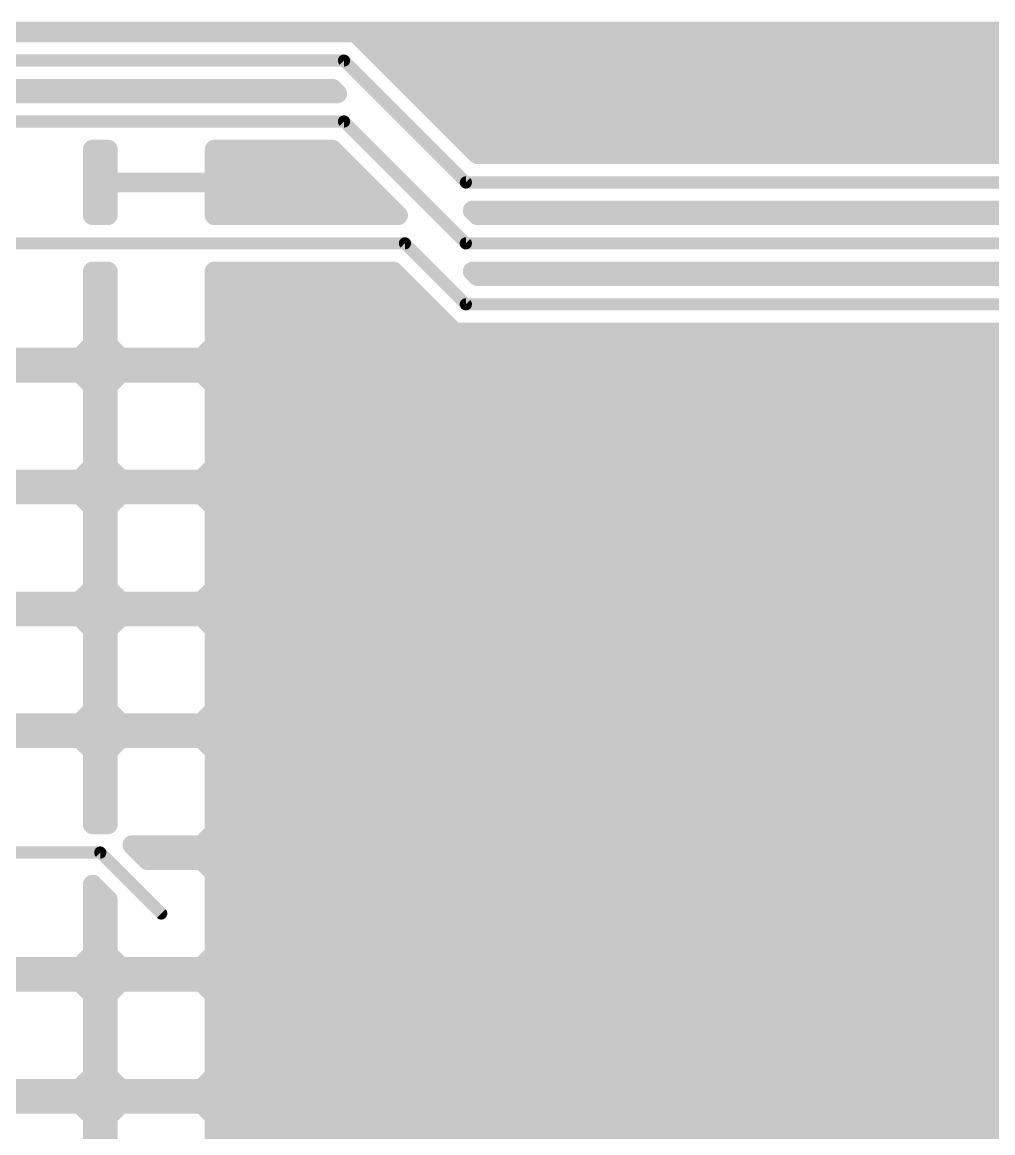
# Model space of a CAD drawing. Extents: x 1 to 104, y 1 to 74.
# Drawn here: x 63.14 to 83.37, y 33.53 to 56.68 of the extents above; entities that cross this region are included whole.
import ezdxf

# ---------------------------------------------------------------- set-up
doc = ezdxf.new("R2010")
doc.units = 0
doc.layers.add('16', color=174, linetype='CONTINUOUS')

msp = doc.modelspace()

# ---------------------------------------------------------------- linework, layer by layer
at = {"layer": '16'}
for points, const_width in [([(60.8012, 56.4896), (103.4008, 56.4896)], 0.4064), ([(70.092, 56.4642), (60.8012, 56.4642)], 0.4064), ([(72.632, 53.9242), (70.092, 56.4642)], 0.4064), ([(70.473, 56.0832), (103.4008, 56.0832)], 0.4064), ([(59.69, 55.88), (69.85, 55.88)], 0.254), ([(69.85, 55.88), (72.39, 53.34)], 0.254), ([(70.8794, 55.6768), (103.4008, 55.6768)], 0.4064), ([(60.8012, 55.2958), (69.608, 55.2958)], 0.4064), ([(60.8012, 55.2704), (69.6334, 55.2704)], 0.4064), ([(69.608, 55.1942), (60.8012, 55.1942)], 0.4064), ([(69.608, 55.2958), (69.7096, 55.1942)], 0.4064), ([(69.7096, 55.1942), (69.608, 55.1942)], 0.4064), ([(71.2858, 55.2704), (103.4008, 55.2704)], 0.4064), ([(71.6922, 54.864), (103.4008, 54.864)], 0.4064), ([(60.96, 54.61), (69.85, 54.61)], 0.254), ([(69.85, 54.61), (72.39, 52.07)], 0.254), ([(72.0986, 54.4576), (103.4008, 54.4576)], 0.4064), ([(64.6112, 52.6542), (64.6112, 54.0258)], 0.4064), ([(64.6112, 54.0258), (64.9288, 54.0258)], 0.4064), ([(64.9288, 54.0258), (64.9288, 53.34)], 0.4064), ([(67.1512, 53.34), (67.1512, 54.0258)], 0.4064), ([(67.1512, 54.0258), (69.608, 54.0258)], 0.4064), ([(69.608, 54.0258), (70.9796, 52.6542)], 0.4064), ([(72.505, 54.0512), (97.9488, 54.0512)], 0.4064), ([(97.9488, 53.9242), (72.632, 53.9242)], 0.4064), ([(64.6112, 53.6448), (64.9288, 53.6448)], 0.4064), ([(67.1512, 53.6448), (69.989, 53.6448)], 0.4064), ([(64.9288, 53.34), (66.04, 53.34)], 0.4064), ([(66.04, 53.34), (64.9288, 53.34)], 0.4064), ([(64.9288, 53.34), (64.9288, 52.6542)], 0.4064), ([(66.04, 53.34), (66.04, 53.34)], 0.4064), ([(67.1512, 53.34), (66.04, 53.34)], 0.4064), ([(66.04, 53.34), (66.04, 53.34)], 0.4064), ([(66.04, 53.34), (67.1512, 53.34)], 0.4064), ([(67.1512, 52.6542), (67.1512, 53.34)], 0.4064), ([(64.6112, 53.2384), (64.9288, 53.2384)], 0.4064), ([(67.1512, 53.2384), (70.3954, 53.2384)], 0.4064), ([(72.39, 53.34), (99.06, 53.34)], 0.254), ([(64.6112, 52.832), (64.9288, 52.832)], 0.4064), ([(67.1512, 52.832), (70.8018, 52.832)], 0.4064), ([(64.9288, 52.6542), (64.6112, 52.6542)], 0.4064), ([(70.9796, 52.6542), (67.1512, 52.6542)], 0.4064), ([(72.632, 52.6542), (72.5304, 52.7558)], 0.4064), ([(72.5304, 52.7558), (97.9488, 52.7558)], 0.4064), ([(95.492, 52.6542), (72.632, 52.6542)], 0.4064), ([(71.12, 52.07), (60.96, 52.07)], 0.254), ([(72.39, 50.8), (71.12, 52.07)], 0.254), ([(72.39, 52.07), (95.25, 52.07)], 0.254), ([(64.6112, 49.9566), (64.6112, 51.4858)], 0.4064), ([(64.6112, 51.4858), (64.9288, 51.4858)], 0.4064), ([(64.9288, 51.4858), (64.9288, 49.9566)], 0.4064), ([(67.1512, 49.9566), (67.1512, 51.4858)], 0.4064), ([(67.1512, 51.4858), (70.878, 51.4858)], 0.4064), ([(70.878, 51.4858), (72.148, 50.2158)], 0.4064), ([(72.632, 51.3842), (72.5304, 51.4858)], 0.4064), ([(72.5304, 51.4858), (95.008, 51.4858)], 0.4064), ([(64.6112, 51.2064), (64.9288, 51.2064)], 0.4064), ([(67.1512, 51.2064), (71.1574, 51.2064)], 0.4064), ([(94.222, 51.3842), (72.632, 51.3842)], 0.4064), ([(64.6112, 50.8), (64.9288, 50.8)], 0.4064), ([(67.1512, 50.8), (71.5638, 50.8)], 0.4064), ([(93.98, 50.8), (72.39, 50.8)], 0.254), ([(64.6112, 50.3936), (64.9288, 50.3936)], 0.4064), ([(67.1512, 50.3936), (71.9702, 50.3936)], 0.4064), ([(72.148, 50.2158), (93.738, 50.2158)], 0.4064), ([(64.3434, 49.6888), (64.6112, 49.9566)], 0.4064), ([(64.6112, 49.9872), (64.9288, 49.9872)], 0.4064), ([(64.9288, 49.9566), (65.1966, 49.6888)], 0.4064), ([(66.8834, 49.6888), (67.1512, 49.9566)], 0.4064), ([(67.1512, 49.9872), (93.9666, 49.9872)], 0.4064), ([(50.2412, 49.5808), (94.373, 49.5808)], 0.4064), ([(62.6566, 49.6888), (64.3434, 49.6888)], 0.4064), ([(65.1966, 49.6888), (66.8834, 49.6888)], 0.4064), ([(64.3434, 49.3712), (62.6566, 49.3712)], 0.4064), ([(64.6112, 49.1034), (64.3434, 49.3712)], 0.4064), ([(65.1966, 49.3712), (64.9288, 49.1034)], 0.4064), ([(66.8834, 49.3712), (65.1966, 49.3712)], 0.4064), ([(67.1512, 49.1034), (66.8834, 49.3712)], 0.4064), ([(64.5402, 49.1744), (64.9998, 49.1744)], 0.4064), ([(67.0802, 49.1744), (94.6658, 49.1744)], 0.4064), ([(64.6112, 47.4166), (64.6112, 49.1034)], 0.4064), ([(64.9288, 49.1034), (64.9288, 47.4166)], 0.4064), ([(67.1512, 47.4166), (67.1512, 49.1034)], 0.4064), ([(64.6112, 48.768), (64.9288, 48.768)], 0.4064), ([(67.1512, 48.768), (94.6658, 48.768)], 0.4064), ([(64.6112, 48.3616), (64.9288, 48.3616)], 0.4064), ([(67.1512, 48.3616), (94.6658, 48.3616)], 0.4064), ([(64.6112, 47.9552), (64.9288, 47.9552)], 0.4064), ([(67.1512, 47.9552), (94.6658, 47.9552)], 0.4064), ([(64.6112, 47.5488), (64.9288, 47.5488)], 0.4064), ([(67.1512, 47.5488), (94.6658, 47.5488)], 0.4064), ([(64.3434, 47.1488), (64.6112, 47.4166)], 0.4064), ([(64.9288, 47.4166), (65.1966, 47.1488)], 0.4064), ([(66.8834, 47.1488), (67.1512, 47.4166)], 0.4064), ([(61.5442, 47.1424), (94.6658, 47.1424)], 0.4064), ([(62.6566, 47.1488), (64.3434, 47.1488)], 0.4064), ([(65.1966, 47.1488), (66.8834, 47.1488)], 0.4064), ([(64.3434, 46.8312), (62.6566, 46.8312)], 0.4064), ([(64.6112, 46.5634), (64.3434, 46.8312)], 0.4064), ([(65.1966, 46.8312), (64.9288, 46.5634)], 0.4064), ([(66.8834, 46.8312), (65.1966, 46.8312)], 0.4064), ([(67.1512, 46.5634), (66.8834, 46.8312)], 0.4064), ([(64.4386, 46.736), (65.1014, 46.736)], 0.4064), ([(66.9786, 46.736), (94.6658, 46.736)], 0.4064), ([(64.6112, 44.8766), (64.6112, 46.5634)], 0.4064), ([(64.9288, 46.5634), (64.9288, 44.8766)], 0.4064), ([(67.1512, 44.8766), (67.1512, 46.5634)], 0.4064), ([(64.6112, 46.3296), (64.9288, 46.3296)], 0.4064), ([(67.1512, 46.3296), (94.6658, 46.3296)], 0.4064), ([(64.6112, 45.9232), (64.9288, 45.9232)], 0.4064), ([(67.1512, 45.9232), (94.6658, 45.9232)], 0.4064), ([(64.6112, 45.5168), (64.9288, 45.5168)], 0.4064), ([(67.1512, 45.5168), (94.6658, 45.5168)], 0.4064), ([(64.6112, 45.1104), (64.9288, 45.1104)], 0.4064), ([(67.1512, 45.1104), (94.6658, 45.1104)], 0.4064), ([(64.3434, 44.6088), (64.6112, 44.8766)], 0.4064), ([(64.9288, 44.8766), (65.1966, 44.6088)], 0.4064), ([(66.8834, 44.6088), (67.1512, 44.8766)], 0.4064), ([(62.6566, 44.6088), (64.3434, 44.6088)], 0.4064), ([(64.4386, 44.704), (65.1014, 44.704)], 0.4064), ([(65.1966, 44.6088), (66.8834, 44.6088)], 0.4064), ([(66.9786, 44.704), (94.6658, 44.704)], 0.4064), ([(61.5442, 44.2976), (94.6658, 44.2976)], 0.4064), ([(64.3434, 44.2912), (62.6566, 44.2912)], 0.4064), ([(64.6112, 44.0234), (64.3434, 44.2912)], 0.4064), ([(65.1966, 44.2912), (64.9288, 44.0234)], 0.4064), ([(66.8834, 44.2912), (65.1966, 44.2912)], 0.4064), ([(67.1512, 44.0234), (66.8834, 44.2912)], 0.4064), ([(64.6112, 42.3366), (64.6112, 44.0234)], 0.4064), ([(64.9288, 44.0234), (64.9288, 42.3366)], 0.4064), ([(67.1512, 42.3366), (67.1512, 44.0234)], 0.4064), ([(64.6112, 43.8912), (64.9288, 43.8912)], 0.4064), ([(67.1512, 43.8912), (94.9826, 43.8912)], 0.4064), ([(64.6112, 43.4848), (64.9288, 43.4848)], 0.4064), ([(67.1512, 43.4848), (95.389, 43.4848)], 0.4064), ([(64.6112, 43.0784), (64.9288, 43.0784)], 0.4064), ([(67.1512, 43.0784), (95.7954, 43.0784)], 0.4064), ([(64.6112, 42.672), (64.9288, 42.672)], 0.4064), ([(67.1512, 42.672), (96.2018, 42.672)], 0.4064), ([(64.3434, 42.0688), (64.6112, 42.3366)], 0.4064), ([(64.5402, 42.2656), (64.9998, 42.2656)], 0.4064), ([(64.9288, 42.3366), (65.1966, 42.0688)], 0.4064), ([(66.8834, 42.0688), (67.1512, 42.3366)], 0.4064), ([(67.0802, 42.2656), (96.6082, 42.2656)], 0.4064), ([(62.6566, 42.0688), (64.3434, 42.0688)], 0.4064), ([(65.1966, 42.0688), (66.8834, 42.0688)], 0.4064), ([(61.5442, 41.8592), (97.0146, 41.8592)], 0.4064), ([(64.3434, 41.7512), (62.6566, 41.7512)], 0.4064), ([(64.6112, 41.4834), (64.3434, 41.7512)], 0.4064), ([(65.1966, 41.7512), (64.9288, 41.4834)], 0.4064), ([(66.8834, 41.7512), (65.1966, 41.7512)], 0.4064), ([(67.1512, 41.4834), (66.8834, 41.7512)], 0.4064), ([(64.6112, 39.9542), (64.6112, 41.4834)], 0.4064), ([(64.9288, 41.4834), (64.9288, 39.9542)], 0.4064), ([(67.1512, 39.7966), (67.1512, 41.4834)], 0.4064), ([(64.6112, 41.4528), (64.9288, 41.4528)], 0.4064), ([(67.1512, 41.4528), (97.421, 41.4528)], 0.4064), ([(64.6112, 41.0464), (64.9288, 41.0464)], 0.4064), ([(67.1512, 41.0464), (97.9488, 41.0464)], 0.4064), ([(64.6112, 40.64), (64.9288, 40.64)], 0.4064), ([(67.1512, 40.64), (99.06, 40.64)], 0.4064), ([(64.6112, 40.2336), (64.9288, 40.2336)], 0.4064), ([(67.1512, 40.2336), (97.9488, 40.2336)], 0.4064), ([(64.9288, 39.9542), (64.6112, 39.9542)], 0.4064), ([(66.8834, 39.5288), (67.1512, 39.7966)], 0.4064), ([(67.1512, 39.8272), (97.9752, 39.8272)], 0.4064), ([(65.755, 39.2112), (65.4374, 39.5288)], 0.4064), ([(65.4374, 39.5288), (66.8834, 39.5288)], 0.4064), ([(65.5454, 39.4208), (103.4008, 39.4208)], 0.4064), ([(64.77, 39.37), (62.23, 39.37)], 0.254), ([(66.04, 38.1), (64.77, 39.37)], 0.254), ([(66.8834, 39.2112), (65.755, 39.2112)], 0.4064), ([(67.1512, 38.9434), (66.8834, 39.2112)], 0.4064), ([(67.0802, 39.0144), (98.0198, 39.0144)], 0.4064), ([(67.1512, 37.2566), (67.1512, 38.9434)], 0.4064), ([(64.6112, 37.2566), (64.6112, 38.7026)], 0.4064), ([(64.6112, 38.7026), (64.9288, 38.385)], 0.4064), ([(64.6112, 38.608), (64.7058, 38.608)], 0.4064), ([(67.1512, 38.608), (97.9488, 38.608)], 0.4064), ([(64.9288, 38.385), (64.9288, 37.2566)], 0.4064), ([(64.6112, 38.2016), (64.9288, 38.2016)], 0.4064), ([(67.1512, 38.2016), (97.9488, 38.2016)], 0.4064), ([(64.6112, 37.7952), (64.9288, 37.7952)], 0.4064), ([(67.1512, 37.7952), (97.9488, 37.7952)], 0.4064), ([(64.6112, 37.3888), (64.9288, 37.3888)], 0.4064), ([(67.1512, 37.3888), (97.9488, 37.3888)], 0.4064), ([(64.3434, 36.9888), (64.6112, 37.2566)], 0.4064), ([(64.9288, 37.2566), (65.1966, 36.9888)], 0.4064), ([(66.8834, 36.9888), (67.1512, 37.2566)], 0.4064), ([(50.2412, 36.9824), (103.4008, 36.9824)], 0.4064), ([(62.6566, 36.9888), (64.3434, 36.9888)], 0.4064), ([(65.1966, 36.9888), (66.8834, 36.9888)], 0.4064), ([(64.3434, 36.6712), (62.6566, 36.6712)], 0.4064), ([(64.6112, 36.4034), (64.3434, 36.6712)], 0.4064), ([(65.1966, 36.6712), (64.9288, 36.4034)], 0.4064), ([(66.8834, 36.6712), (65.1966, 36.6712)], 0.4064), ([(67.1512, 36.4034), (66.8834, 36.6712)], 0.4064), ([(64.4386, 36.576), (65.1014, 36.576)], 0.4064), ([(64.6112, 34.7166), (64.6112, 36.4034)], 0.4064), ([(64.9288, 36.4034), (64.9288, 34.7166)], 0.4064), ([(66.9786, 36.576), (98.1214, 36.576)], 0.4064), ([(67.1512, 34.7166), (67.1512, 36.4034)], 0.4064), ([(64.6112, 36.1696), (64.9288, 36.1696)], 0.4064), ([(67.1512, 36.1696), (97.9488, 36.1696)], 0.4064), ([(64.6112, 35.7632), (64.9288, 35.7632)], 0.4064), ([(67.1512, 35.7632), (97.9488, 35.7632)], 0.4064), ([(64.6112, 35.3568), (64.9288, 35.3568)], 0.4064), ([(67.1512, 35.3568), (97.9488, 35.3568)], 0.4064), ([(64.6112, 34.9504), (64.9288, 34.9504)], 0.4064), ([(67.1512, 34.9504), (97.9488, 34.9504)], 0.4064), ([(64.3434, 34.4488), (64.6112, 34.7166)], 0.4064), ([(64.4386, 34.544), (65.1014, 34.544)], 0.4064), ([(64.9288, 34.7166), (65.1966, 34.4488)], 0.4064), ([(66.8834, 34.4488), (67.1512, 34.7166)], 0.4064), ([(66.9786, 34.544), (98.1214, 34.544)], 0.4064), ([(62.6566, 34.4488), (64.3434, 34.4488)], 0.4064), ([(65.1966, 34.4488), (66.8834, 34.4488)], 0.4064), ([(49.1134, 34.1376), (103.4008, 34.1376)], 0.4064), ([(64.3434, 34.1312), (62.6566, 34.1312)], 0.4064), ([(64.6112, 33.8634), (64.3434, 34.1312)], 0.4064), ([(65.1966, 34.1312), (64.9288, 33.8634)], 0.4064), ([(66.8834, 34.1312), (65.1966, 34.1312)], 0.4064), ([(67.1512, 33.8634), (66.8834, 34.1312)], 0.4064), ([(64.6112, 32.1766), (64.6112, 33.8634)], 0.4064), ([(64.9288, 33.8634), (64.9288, 32.1766)], 0.4064), ([(67.1512, 32.1766), (67.1512, 33.8634)], 0.4064), ([(64.6112, 33.7312), (64.9288, 33.7312)], 0.4064), ([(67.1512, 33.7312), (97.9488, 33.7312)], 0.4064), ([(64.6112, 33.3248), (64.9288, 33.3248)], 0.4064), ([(67.1512, 33.3248), (97.9488, 33.3248)], 0.4064)]:
    msp.add_lwpolyline(points, dxfattribs=dict(at, const_width=const_width))
for points, const_width in [([(70.1638, 56.536, 1), (70.0201, 56.3924)], 0.2032), ([(70.092, 56.3626, 1), (70.092, 56.5658)], 0.2032), ([(70.473, 56.1848, 1), (70.473, 55.9816)], 0.2032), ([(69.8949, 55.9249, 1), (69.8051, 55.8351)], 0.127), ([(69.85, 55.8165, 1), (69.85, 55.9435)], 0.127), ([(70.8794, 55.7784, 1), (70.8794, 55.5752)], 0.2032), ([(69.608, 55.2958, 1), (69.608, 55.0926)], 0.2032), ([(69.6799, 55.3676, 1), (69.5362, 55.224)], 0.2032), ([(69.608, 55.1942, 1), (69.608, 55.3974)], 0.2032), ([(69.608, 55.0926, 1), (69.608, 55.2958)], 0.2032), ([(69.6334, 55.1688, 1), (69.6334, 55.372)], 0.2032), ([(69.6378, 55.1224, 1), (69.7815, 55.266)], 0.2032), ([(69.7096, 55.0926, 1), (69.7096, 55.2958)], 0.2032), ([(71.2858, 55.372, 1), (71.2858, 55.1688)], 0.2032), ([(71.6922, 54.9656, 1), (71.6922, 54.7624)], 0.2032), ([(69.8949, 54.6549, 1), (69.8051, 54.5651)], 0.127), ([(69.85, 54.5465, 1), (69.85, 54.6735)], 0.127), ([(72.0986, 54.5592, 1), (72.0986, 54.356)], 0.2032), ([(64.7128, 54.0258, 1), (64.5096, 54.0258)], 0.2032), ([(64.6112, 54.1274, 1), (64.6112, 53.9242)], 0.2032), ([(65.0304, 54.0258, 1), (64.8272, 54.0258)], 0.2032), ([(64.9288, 53.9242, 1), (64.9288, 54.1274)], 0.2032), ([(67.2528, 54.0258, 1), (67.0496, 54.0258)], 0.2032), ([(67.1512, 54.1274, 1), (67.1512, 53.9242)], 0.2032), ([(69.6799, 54.0976, 1), (69.5362, 53.954)], 0.2032), ([(69.608, 53.9242, 1), (69.608, 54.1274)], 0.2032), ([(72.505, 54.1528, 1), (72.505, 53.9496)], 0.2032), ([(72.632, 54.0258, 1), (72.632, 53.8226)], 0.2032), ([(72.5601, 53.8524, 1), (72.7038, 53.996)], 0.2032), ([(64.6112, 53.7464, 1), (64.6112, 53.5432)], 0.2032), ([(64.9288, 53.5432, 1), (64.9288, 53.7464)], 0.2032), ([(67.1512, 53.7464, 1), (67.1512, 53.5432)], 0.2032), ([(69.989, 53.5432, 1), (69.989, 53.7464)], 0.2032), ([(64.9288, 53.4416, 1), (64.9288, 53.2384)], 0.2032), ([(64.9288, 53.4416, 1), (64.9288, 53.2384)], 0.2032), ([(65.0304, 53.34, 1), (64.8272, 53.34)], 0.2032), ([(66.1416, 53.34, 1), (65.9384, 53.34)], 0.2032), ([(66.04, 53.4416, 1), (66.04, 53.2384)], 0.2032), ([(66.1416, 53.34, 1), (65.9384, 53.34)], 0.2032), ([(66.04, 53.4416, 1), (66.04, 53.2384)], 0.2032), ([(66.04, 53.2384, 1), (66.04, 53.4416)], 0.2032), ([(66.04, 53.2384, 1), (66.04, 53.4416)], 0.2032), ([(67.2528, 53.34, 1), (67.0496, 53.34)], 0.2032), ([(67.1512, 53.2384, 1), (67.1512, 53.4416)], 0.2032), ([(67.1512, 53.2384, 1), (67.1512, 53.4416)], 0.2032), ([(64.6112, 53.34, 1), (64.6112, 53.1368)], 0.2032), ([(64.8272, 53.34, 1), (65.0304, 53.34)], 0.2032), ([(64.9288, 53.1368, 1), (64.9288, 53.34)], 0.2032), ([(65.9384, 53.34, 1), (66.1416, 53.34)], 0.2032), ([(65.9384, 53.34, 1), (66.1416, 53.34)], 0.2032), ([(67.0496, 53.34, 1), (67.2528, 53.34)], 0.2032), ([(67.1512, 53.34, 1), (67.1512, 53.1368)], 0.2032), ([(70.3954, 53.1368, 1), (70.3954, 53.34)], 0.2032), ([(72.39, 53.4035, 1), (72.39, 53.2765)], 0.127), ([(72.3451, 53.2951, 1), (72.4349, 53.3849)], 0.127), ([(64.6112, 52.9336, 1), (64.6112, 52.7304)], 0.2032), ([(64.9288, 52.7304, 1), (64.9288, 52.9336)], 0.2032), ([(67.1512, 52.9336, 1), (67.1512, 52.7304)], 0.2032), ([(70.8018, 52.7304, 1), (70.8018, 52.9336)], 0.2032), ([(64.6112, 52.7558, 1), (64.6112, 52.5526)], 0.2032), ([(64.9288, 52.5526, 1), (64.9288, 52.7558)], 0.2032), ([(67.1512, 52.7558, 1), (67.1512, 52.5526)], 0.2032), ([(70.9078, 52.5824, 1), (71.0515, 52.726)], 0.2032), ([(70.9796, 52.5526, 1), (70.9796, 52.7558)], 0.2032), ([(72.6022, 52.8276, 1), (72.4585, 52.684)], 0.2032), ([(72.5304, 52.8574, 1), (72.5304, 52.6542)], 0.2032), ([(72.632, 52.7558, 1), (72.632, 52.5526)], 0.2032), ([(72.5601, 52.5824, 1), (72.7038, 52.726)], 0.2032), ([(64.5096, 52.6542, 1), (64.7128, 52.6542)], 0.2032), ([(64.8272, 52.6542, 1), (65.0304, 52.6542)], 0.2032), ([(67.0496, 52.6542, 1), (67.2528, 52.6542)], 0.2032), ([(71.1649, 52.1149, 1), (71.0751, 52.0251)], 0.127), ([(71.12, 52.0065, 1), (71.12, 52.1335)], 0.127), ([(72.39, 52.1335, 1), (72.39, 52.0065)], 0.127), ([(72.3451, 52.0251, 1), (72.4349, 52.1149)], 0.127), ([(64.7128, 51.4858, 1), (64.5096, 51.4858)], 0.2032), ([(64.6112, 51.5874, 1), (64.6112, 51.3842)], 0.2032), ([(65.0304, 51.4858, 1), (64.8272, 51.4858)], 0.2032), ([(64.9288, 51.3842, 1), (64.9288, 51.5874)], 0.2032), ([(67.2528, 51.4858, 1), (67.0496, 51.4858)], 0.2032), ([(67.1512, 51.5874, 1), (67.1512, 51.3842)], 0.2032), ([(70.9499, 51.5576, 1), (70.8062, 51.414)], 0.2032), ([(70.878, 51.3842, 1), (70.878, 51.5874)], 0.2032), ([(72.6022, 51.5576, 1), (72.4585, 51.414)], 0.2032), ([(72.5304, 51.5874, 1), (72.5304, 51.3842)], 0.2032), ([(64.6112, 51.308, 1), (64.6112, 51.1048)], 0.2032), ([(64.9288, 51.1048, 1), (64.9288, 51.308)], 0.2032), ([(67.1512, 51.308, 1), (67.1512, 51.1048)], 0.2032), ([(71.1574, 51.1048, 1), (71.1574, 51.308)], 0.2032), ([(72.632, 51.4858, 1), (72.632, 51.2826)], 0.2032), ([(72.5601, 51.3124, 1), (72.7038, 51.456)], 0.2032), ([(64.6112, 50.9016, 1), (64.6112, 50.6984)], 0.2032), ([(64.9288, 50.6984, 1), (64.9288, 50.9016)], 0.2032), ([(67.1512, 50.9016, 1), (67.1512, 50.6984)], 0.2032), ([(71.5638, 50.6984, 1), (71.5638, 50.9016)], 0.2032), ([(72.39, 50.8635, 1), (72.39, 50.7365)], 0.127), ([(72.3451, 50.7551, 1), (72.4349, 50.8449)], 0.127), ([(64.6112, 50.4952, 1), (64.6112, 50.292)], 0.2032), ([(64.9288, 50.292, 1), (64.9288, 50.4952)], 0.2032), ([(67.1512, 50.4952, 1), (67.1512, 50.292)], 0.2032), ([(71.9702, 50.292, 1), (71.9702, 50.4952)], 0.2032), ([(72.148, 50.3174, 1), (72.148, 50.1142)], 0.2032), ([(72.0762, 50.144, 1), (72.2199, 50.2876)], 0.2032), ([(64.6112, 50.0888, 1), (64.6112, 49.8856)], 0.2032), ([(64.5096, 49.9566, 1), (64.7128, 49.9566)], 0.2032), ([(64.683, 49.8848, 1), (64.5394, 50.0285)], 0.2032), ([(65.0006, 50.0285, 1), (64.857, 49.8848)], 0.2032), ([(64.8272, 49.9566, 1), (65.0304, 49.9566)], 0.2032), ([(64.9288, 49.8856, 1), (64.9288, 50.0888)], 0.2032), ([(67.1512, 50.0888, 1), (67.1512, 49.8856)], 0.2032), ([(67.0496, 49.9566, 1), (67.2528, 49.9566)], 0.2032), ([(67.223, 49.8848, 1), (67.0794, 50.0285)], 0.2032), ([(64.2715, 49.7606, 1), (64.4152, 49.617)], 0.2032), ([(64.3434, 49.5872, 1), (64.3434, 49.7904)], 0.2032), ([(65.1966, 49.7904, 1), (65.1966, 49.5872)], 0.2032), ([(65.1248, 49.617, 1), (65.2685, 49.7606)], 0.2032), ([(66.8115, 49.7606, 1), (66.9552, 49.617)], 0.2032), ([(66.8834, 49.5872, 1), (66.8834, 49.7904)], 0.2032), ([(64.4152, 49.443, 1), (64.2715, 49.2994)], 0.2032), ([(64.3434, 49.2696, 1), (64.3434, 49.4728)], 0.2032), ([(65.1966, 49.4728, 1), (65.1966, 49.2696)], 0.2032), ([(65.2685, 49.2994, 1), (65.1248, 49.443)], 0.2032), ([(66.9552, 49.443, 1), (66.8115, 49.2994)], 0.2032), ([(66.8834, 49.2696, 1), (66.8834, 49.4728)], 0.2032), ([(64.5402, 49.276, 1), (64.5402, 49.0728)], 0.2032), ([(64.9998, 49.0728, 1), (64.9998, 49.276)], 0.2032), ([(67.0802, 49.276, 1), (67.0802, 49.0728)], 0.2032), ([(64.7128, 49.1034, 1), (64.5096, 49.1034)], 0.2032), ([(64.5394, 49.0315, 1), (64.683, 49.1752)], 0.2032), ([(65.0304, 49.1034, 1), (64.8272, 49.1034)], 0.2032), ([(64.857, 49.1752, 1), (65.0006, 49.0315)], 0.2032), ([(67.2528, 49.1034, 1), (67.0496, 49.1034)], 0.2032), ([(67.0794, 49.0315, 1), (67.223, 49.1752)], 0.2032), ([(64.6112, 48.8696, 1), (64.6112, 48.6664)], 0.2032), ([(64.9288, 48.6664, 1), (64.9288, 48.8696)], 0.2032), ([(67.1512, 48.8696, 1), (67.1512, 48.6664)], 0.2032), ([(64.6112, 48.4632, 1), (64.6112, 48.26)], 0.2032), ([(64.9288, 48.26, 1), (64.9288, 48.4632)], 0.2032), ([(67.1512, 48.4632, 1), (67.1512, 48.26)], 0.2032), ([(64.6112, 48.0568, 1), (64.6112, 47.8536)], 0.2032), ([(64.9288, 47.8536, 1), (64.9288, 48.0568)], 0.2032), ([(67.1512, 48.0568, 1), (67.1512, 47.8536)], 0.2032), ([(64.6112, 47.6504, 1), (64.6112, 47.4472)], 0.2032), ([(64.9288, 47.4472, 1), (64.9288, 47.6504)], 0.2032), ([(67.1512, 47.6504, 1), (67.1512, 47.4472)], 0.2032), ([(64.5096, 47.4166, 1), (64.7128, 47.4166)], 0.2032), ([(64.683, 47.3448, 1), (64.5394, 47.4885)], 0.2032), ([(65.0006, 47.4885, 1), (64.857, 47.3448)], 0.2032), ([(64.8272, 47.4166, 1), (65.0304, 47.4166)], 0.2032), ([(67.0496, 47.4166, 1), (67.2528, 47.4166)], 0.2032), ([(67.223, 47.3448, 1), (67.0794, 47.4885)], 0.2032), ([(64.2715, 47.2206, 1), (64.4152, 47.077)], 0.2032), ([(64.3434, 47.0472, 1), (64.3434, 47.2504)], 0.2032), ([(65.1966, 47.2504, 1), (65.1966, 47.0472)], 0.2032), ([(65.1248, 47.077, 1), (65.2685, 47.2206)], 0.2032), ([(66.8115, 47.2206, 1), (66.9552, 47.077)], 0.2032), ([(66.8834, 47.0472, 1), (66.8834, 47.2504)], 0.2032), ([(64.4152, 46.903, 1), (64.2715, 46.7594)], 0.2032), ([(64.3434, 46.7296, 1), (64.3434, 46.9328)], 0.2032), ([(65.1966, 46.9328, 1), (65.1966, 46.7296)], 0.2032), ([(65.2685, 46.7594, 1), (65.1248, 46.903)], 0.2032), ([(66.9552, 46.903, 1), (66.8115, 46.7594)], 0.2032), ([(66.8834, 46.7296, 1), (66.8834, 46.9328)], 0.2032), ([(64.4386, 46.8376, 1), (64.4386, 46.6344)], 0.2032), ([(65.1014, 46.6344, 1), (65.1014, 46.8376)], 0.2032), ([(66.9786, 46.8376, 1), (66.9786, 46.6344)], 0.2032), ([(64.7128, 46.5634, 1), (64.5096, 46.5634)], 0.2032), ([(64.5394, 46.4915, 1), (64.683, 46.6352)], 0.2032), ([(65.0304, 46.5634, 1), (64.8272, 46.5634)], 0.2032), ([(64.857, 46.6352, 1), (65.0006, 46.4915)], 0.2032), ([(67.2528, 46.5634, 1), (67.0496, 46.5634)], 0.2032), ([(67.0794, 46.4915, 1), (67.223, 46.6352)], 0.2032), ([(64.6112, 46.4312, 1), (64.6112, 46.228)], 0.2032), ([(64.9288, 46.228, 1), (64.9288, 46.4312)], 0.2032), ([(67.1512, 46.4312, 1), (67.1512, 46.228)], 0.2032), ([(64.6112, 46.0248, 1), (64.6112, 45.8216)], 0.2032), ([(64.9288, 45.8216, 1), (64.9288, 46.0248)], 0.2032), ([(67.1512, 46.0248, 1), (67.1512, 45.8216)], 0.2032), ([(64.6112, 45.6184, 1), (64.6112, 45.4152)], 0.2032), ([(64.9288, 45.4152, 1), (64.9288, 45.6184)], 0.2032), ([(67.1512, 45.6184, 1), (67.1512, 45.4152)], 0.2032), ([(64.6112, 45.212, 1), (64.6112, 45.0088)], 0.2032), ([(64.9288, 45.0088, 1), (64.9288, 45.212)], 0.2032), ([(67.1512, 45.212, 1), (67.1512, 45.0088)], 0.2032), ([(64.5096, 44.8766, 1), (64.7128, 44.8766)], 0.2032), ([(64.683, 44.8048, 1), (64.5394, 44.9485)], 0.2032), ([(65.0006, 44.9485, 1), (64.857, 44.8048)], 0.2032), ([(64.8272, 44.8766, 1), (65.0304, 44.8766)], 0.2032), ([(67.0496, 44.8766, 1), (67.2528, 44.8766)], 0.2032), ([(67.223, 44.8048, 1), (67.0794, 44.9485)], 0.2032), ([(64.2715, 44.6806, 1), (64.4152, 44.537)], 0.2032), ([(64.4386, 44.8056, 1), (64.4386, 44.6024)], 0.2032), ([(64.3434, 44.5072, 1), (64.3434, 44.7104)], 0.2032), ([(65.1966, 44.7104, 1), (65.1966, 44.5072)], 0.2032), ([(65.1014, 44.6024, 1), (65.1014, 44.8056)], 0.2032), ([(65.1248, 44.537, 1), (65.2685, 44.6806)], 0.2032), ([(66.8115, 44.6806, 1), (66.9552, 44.537)], 0.2032), ([(66.9786, 44.8056, 1), (66.9786, 44.6024)], 0.2032), ([(66.8834, 44.5072, 1), (66.8834, 44.7104)], 0.2032), ([(64.4152, 44.363, 1), (64.2715, 44.2194)], 0.2032), ([(64.3434, 44.1896, 1), (64.3434, 44.3928)], 0.2032), ([(65.1966, 44.3928, 1), (65.1966, 44.1896)], 0.2032), ([(65.2685, 44.2194, 1), (65.1248, 44.363)], 0.2032), ([(66.9552, 44.363, 1), (66.8115, 44.2194)], 0.2032), ([(66.8834, 44.1896, 1), (66.8834, 44.3928)], 0.2032), ([(64.7128, 44.0234, 1), (64.5096, 44.0234)], 0.2032), ([(65.0304, 44.0234, 1), (64.8272, 44.0234)], 0.2032), ([(67.2528, 44.0234, 1), (67.0496, 44.0234)], 0.2032), ([(64.6112, 43.9928, 1), (64.6112, 43.7896)], 0.2032), ([(64.5394, 43.9515, 1), (64.683, 44.0952)], 0.2032), ([(64.857, 44.0952, 1), (65.0006, 43.9515)], 0.2032), ([(64.9288, 43.7896, 1), (64.9288, 43.9928)], 0.2032), ([(67.1512, 43.9928, 1), (67.1512, 43.7896)], 0.2032), ([(67.0794, 43.9515, 1), (67.223, 44.0952)], 0.2032), ([(64.6112, 43.5864, 1), (64.6112, 43.3832)], 0.2032), ([(64.9288, 43.3832, 1), (64.9288, 43.5864)], 0.2032), ([(67.1512, 43.5864, 1), (67.1512, 43.3832)], 0.2032), ([(64.6112, 43.18, 1), (64.6112, 42.9768)], 0.2032), ([(64.9288, 42.9768, 1), (64.9288, 43.18)], 0.2032), ([(67.1512, 43.18, 1), (67.1512, 42.9768)], 0.2032), ([(64.6112, 42.7736, 1), (64.6112, 42.5704)], 0.2032), ([(64.9288, 42.5704, 1), (64.9288, 42.7736)], 0.2032), ([(67.1512, 42.7736, 1), (67.1512, 42.5704)], 0.2032), ([(64.5402, 42.3672, 1), (64.5402, 42.164)], 0.2032), ([(64.5096, 42.3366, 1), (64.7128, 42.3366)], 0.2032), ([(64.683, 42.2648, 1), (64.5394, 42.4085)], 0.2032), ([(65.0006, 42.4085, 1), (64.857, 42.2648)], 0.2032), ([(64.8272, 42.3366, 1), (65.0304, 42.3366)], 0.2032), ([(64.9998, 42.164, 1), (64.9998, 42.3672)], 0.2032), ([(67.0802, 42.3672, 1), (67.0802, 42.164)], 0.2032), ([(67.0496, 42.3366, 1), (67.2528, 42.3366)], 0.2032), ([(67.223, 42.2648, 1), (67.0794, 42.4085)], 0.2032), ([(64.2715, 42.1406, 1), (64.4152, 41.997)], 0.2032), ([(64.3434, 41.9672, 1), (64.3434, 42.1704)], 0.2032), ([(65.1966, 42.1704, 1), (65.1966, 41.9672)], 0.2032), ([(65.1248, 41.997, 1), (65.2685, 42.1406)], 0.2032), ([(66.8115, 42.1406, 1), (66.9552, 41.997)], 0.2032), ([(66.8834, 41.9672, 1), (66.8834, 42.1704)], 0.2032), ([(64.4152, 41.823, 1), (64.2715, 41.6794)], 0.2032), ([(64.3434, 41.6496, 1), (64.3434, 41.8528)], 0.2032), ([(65.1966, 41.8528, 1), (65.1966, 41.6496)], 0.2032), ([(65.2685, 41.6794, 1), (65.1248, 41.823)], 0.2032), ([(66.9552, 41.823, 1), (66.8115, 41.6794)], 0.2032), ([(66.8834, 41.6496, 1), (66.8834, 41.8528)], 0.2032), ([(64.7128, 41.4834, 1), (64.5096, 41.4834)], 0.2032), ([(65.0304, 41.4834, 1), (64.8272, 41.4834)], 0.2032), ([(67.2528, 41.4834, 1), (67.0496, 41.4834)], 0.2032), ([(64.6112, 41.5544, 1), (64.6112, 41.3512)], 0.2032), ([(64.5394, 41.4115, 1), (64.683, 41.5552)], 0.2032), ([(64.857, 41.5552, 1), (65.0006, 41.4115)], 0.2032), ([(64.9288, 41.3512, 1), (64.9288, 41.5544)], 0.2032), ([(67.1512, 41.5544, 1), (67.1512, 41.3512)], 0.2032), ([(67.0794, 41.4115, 1), (67.223, 41.5552)], 0.2032), ([(64.6112, 41.148, 1), (64.6112, 40.9448)], 0.2032), ([(64.9288, 40.9448, 1), (64.9288, 41.148)], 0.2032), ([(67.1512, 41.148, 1), (67.1512, 40.9448)], 0.2032), ([(64.6112, 40.7416, 1), (64.6112, 40.5384)], 0.2032), ([(64.9288, 40.5384, 1), (64.9288, 40.7416)], 0.2032), ([(67.1512, 40.7416, 1), (67.1512, 40.5384)], 0.2032), ([(64.6112, 40.3352, 1), (64.6112, 40.132)], 0.2032), ([(64.9288, 40.132, 1), (64.9288, 40.3352)], 0.2032), ([(67.1512, 40.3352, 1), (67.1512, 40.132)], 0.2032), ([(64.6112, 40.0558, 1), (64.6112, 39.8526)], 0.2032), ([(64.5096, 39.9542, 1), (64.7128, 39.9542)], 0.2032), ([(64.8272, 39.9542, 1), (65.0304, 39.9542)], 0.2032), ([(64.9288, 39.8526, 1), (64.9288, 40.0558)], 0.2032), ([(67.1512, 39.9288, 1), (67.1512, 39.7256)], 0.2032), ([(67.0496, 39.7966, 1), (67.2528, 39.7966)], 0.2032), ([(67.223, 39.7248, 1), (67.0794, 39.8685)], 0.2032), ([(65.5092, 39.6006, 1), (65.3655, 39.457)], 0.2032), ([(65.4374, 39.6304, 1), (65.4374, 39.4272)], 0.2032), ([(65.5454, 39.5224, 1), (65.5454, 39.3192)], 0.2032), ([(66.8115, 39.6006, 1), (66.9552, 39.457)], 0.2032), ([(66.8834, 39.4272, 1), (66.8834, 39.6304)], 0.2032), ([(64.8149, 39.4149, 1), (64.7251, 39.3251)], 0.127), ([(64.77, 39.3065, 1), (64.77, 39.4335)], 0.127), ([(65.755, 39.3128, 1), (65.755, 39.1096)], 0.2032), ([(65.6831, 39.1394, 1), (65.8268, 39.283)], 0.2032), ([(66.9552, 39.283, 1), (66.8115, 39.1394)], 0.2032), ([(66.8834, 39.1096, 1), (66.8834, 39.3128)], 0.2032), ([(67.0802, 39.116, 1), (67.0802, 38.9128)], 0.2032), ([(67.2528, 38.9434, 1), (67.0496, 38.9434)], 0.2032), ([(64.7128, 38.7026, 1), (64.5096, 38.7026)], 0.2032), ([(64.683, 38.7745, 1), (64.5394, 38.6308)], 0.2032), ([(67.0794, 38.8715, 1), (67.223, 39.0152)], 0.2032), ([(64.6112, 38.7096, 1), (64.6112, 38.5064)], 0.2032), ([(64.7058, 38.5064, 1), (64.7058, 38.7096)], 0.2032), ([(67.1512, 38.7096, 1), (67.1512, 38.5064)], 0.2032), ([(65.0304, 38.385, 1), (64.8272, 38.385)], 0.2032), ([(64.857, 38.3132, 1), (65.0006, 38.4569)], 0.2032), ([(64.6112, 38.3032, 1), (64.6112, 38.1)], 0.2032), ([(64.9288, 38.1, 1), (64.9288, 38.3032)], 0.2032), ([(65.9951, 38.0551, 1), (66.0849, 38.1449)], 0.127), ([(67.1512, 38.3032, 1), (67.1512, 38.1)], 0.2032), ([(64.6112, 37.8968, 1), (64.6112, 37.6936)], 0.2032), ([(64.9288, 37.6936, 1), (64.9288, 37.8968)], 0.2032), ([(67.1512, 37.8968, 1), (67.1512, 37.6936)], 0.2032), ([(64.6112, 37.4904, 1), (64.6112, 37.2872)], 0.2032), ([(64.9288, 37.2872, 1), (64.9288, 37.4904)], 0.2032), ([(67.1512, 37.4904, 1), (67.1512, 37.2872)], 0.2032), ([(64.5096, 37.2566, 1), (64.7128, 37.2566)], 0.2032), ([(64.683, 37.1848, 1), (64.5394, 37.3285)], 0.2032), ([(65.0006, 37.3285, 1), (64.857, 37.1848)], 0.2032), ([(64.8272, 37.2566, 1), (65.0304, 37.2566)], 0.2032), ([(67.0496, 37.2566, 1), (67.2528, 37.2566)], 0.2032), ([(67.223, 37.1848, 1), (67.0794, 37.3285)], 0.2032), ([(64.2715, 37.0606, 1), (64.4152, 36.917)], 0.2032), ([(64.3434, 36.8872, 1), (64.3434, 37.0904)], 0.2032), ([(65.1966, 37.0904, 1), (65.1966, 36.8872)], 0.2032), ([(65.1248, 36.917, 1), (65.2685, 37.0606)], 0.2032), ([(66.8115, 37.0606, 1), (66.9552, 36.917)], 0.2032), ([(66.8834, 36.8872, 1), (66.8834, 37.0904)], 0.2032), ([(64.4152, 36.743, 1), (64.2715, 36.5994)], 0.2032), ([(64.3434, 36.5696, 1), (64.3434, 36.7728)], 0.2032), ([(65.1966, 36.7728, 1), (65.1966, 36.5696)], 0.2032), ([(65.2685, 36.5994, 1), (65.1248, 36.743)], 0.2032), ([(66.9552, 36.743, 1), (66.8115, 36.5994)], 0.2032), ([(66.8834, 36.5696, 1), (66.8834, 36.7728)], 0.2032), ([(64.4386, 36.6776, 1), (64.4386, 36.4744)], 0.2032), ([(64.7128, 36.4034, 1), (64.5096, 36.4034)], 0.2032), ([(65.0304, 36.4034, 1), (64.8272, 36.4034)], 0.2032), ([(65.1014, 36.4744, 1), (65.1014, 36.6776)], 0.2032), ([(66.9786, 36.6776, 1), (66.9786, 36.4744)], 0.2032), ([(67.2528, 36.4034, 1), (67.0496, 36.4034)], 0.2032), ([(64.6112, 36.2712, 1), (64.6112, 36.068)], 0.2032), ([(64.5394, 36.3315, 1), (64.683, 36.4752)], 0.2032), ([(64.857, 36.4752, 1), (65.0006, 36.3315)], 0.2032), ([(64.9288, 36.068, 1), (64.9288, 36.2712)], 0.2032), ([(67.1512, 36.2712, 1), (67.1512, 36.068)], 0.2032), ([(67.0794, 36.3315, 1), (67.223, 36.4752)], 0.2032), ([(64.6112, 35.8648, 1), (64.6112, 35.6616)], 0.2032), ([(64.9288, 35.6616, 1), (64.9288, 35.8648)], 0.2032), ([(67.1512, 35.8648, 1), (67.1512, 35.6616)], 0.2032), ([(64.6112, 35.4584, 1), (64.6112, 35.2552)], 0.2032), ([(64.9288, 35.2552, 1), (64.9288, 35.4584)], 0.2032), ([(67.1512, 35.4584, 1), (67.1512, 35.2552)], 0.2032), ([(64.6112, 35.052, 1), (64.6112, 34.8488)], 0.2032), ([(64.9288, 34.8488, 1), (64.9288, 35.052)], 0.2032), ([(67.1512, 35.052, 1), (67.1512, 34.8488)], 0.2032), ([(64.4386, 34.6456, 1), (64.4386, 34.4424)], 0.2032), ([(64.5096, 34.7166, 1), (64.7128, 34.7166)], 0.2032), ([(64.683, 34.6448, 1), (64.5394, 34.7885)], 0.2032), ([(65.0006, 34.7885, 1), (64.857, 34.6448)], 0.2032), ([(64.8272, 34.7166, 1), (65.0304, 34.7166)], 0.2032), ([(65.1014, 34.4424, 1), (65.1014, 34.6456)], 0.2032), ([(66.9786, 34.6456, 1), (66.9786, 34.4424)], 0.2032), ([(67.0496, 34.7166, 1), (67.2528, 34.7166)], 0.2032), ([(67.223, 34.6448, 1), (67.0794, 34.7885)], 0.2032), ([(64.2715, 34.5206, 1), (64.4152, 34.377)], 0.2032), ([(64.3434, 34.3472, 1), (64.3434, 34.5504)], 0.2032), ([(65.1966, 34.5504, 1), (65.1966, 34.3472)], 0.2032), ([(65.1248, 34.377, 1), (65.2685, 34.5206)], 0.2032), ([(66.8115, 34.5206, 1), (66.9552, 34.377)], 0.2032), ([(66.8834, 34.3472, 1), (66.8834, 34.5504)], 0.2032), ([(64.4152, 34.203, 1), (64.2715, 34.0594)], 0.2032), ([(64.3434, 34.0296, 1), (64.3434, 34.2328)], 0.2032), ([(65.1966, 34.2328, 1), (65.1966, 34.0296)], 0.2032), ([(65.2685, 34.0594, 1), (65.1248, 34.203)], 0.2032), ([(66.9552, 34.203, 1), (66.8115, 34.0594)], 0.2032), ([(66.8834, 34.0296, 1), (66.8834, 34.2328)], 0.2032), ([(64.7128, 33.8634, 1), (64.5096, 33.8634)], 0.2032), ([(64.5394, 33.7915, 1), (64.683, 33.9352)], 0.2032), ([(65.0304, 33.8634, 1), (64.8272, 33.8634)], 0.2032), ([(64.857, 33.9352, 1), (65.0006, 33.7915)], 0.2032), ([(67.2528, 33.8634, 1), (67.0496, 33.8634)], 0.2032), ([(67.0794, 33.7915, 1), (67.223, 33.9352)], 0.2032), ([(64.6112, 33.8328, 1), (64.6112, 33.6296)], 0.2032), ([(64.9288, 33.6296, 1), (64.9288, 33.8328)], 0.2032), ([(67.1512, 33.8328, 1), (67.1512, 33.6296)], 0.2032)]:
    msp.add_lwpolyline(points, format="xyb", dxfattribs=dict(at, const_width=const_width))

doc.saveas('drawing.dxf')
